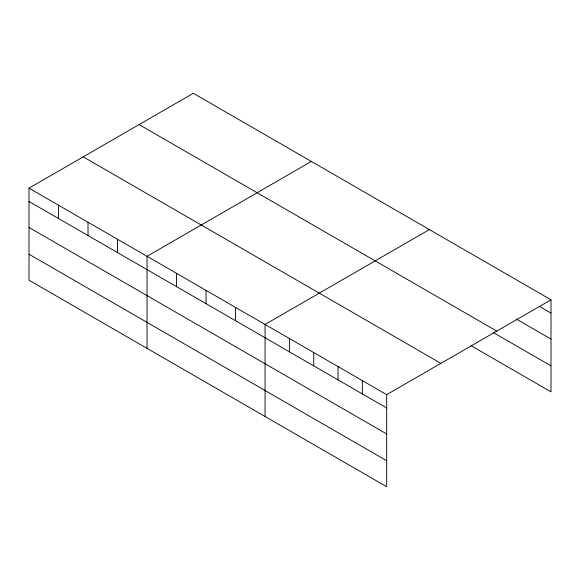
<?xml version="1.0" encoding="UTF-8"?>
<svg xmlns="http://www.w3.org/2000/svg" width="580" height="580" viewBox="0 0 580 580"><rect width="100%" height="100%" fill="white"/><g stroke="black" fill="none" stroke-linecap="round" stroke-linejoin="round"><path stroke-width="0.87" d="M29 188.159L386.679 394.661L386.679 486.714L29 280.205L29 188.159L193.321 93.286L551 299.795L551 391.841L470.974 345.637M311.358 161.436L147.037 256.302L147.037 348.355M429.388 229.579L265.067 324.452L265.067 416.498M386.679 394.661L551 299.795M539.233 306.312L551 313.106M516.476 319.16L551 339.09M139.099 124.591L496.777 331.1M493.725 332.789L551 365.857M83.223 156.854L440.901 363.356M29 201.47L386.679 407.972M29 227.454L386.679 433.956M29 254.221L386.679 460.73M362.355 380.618L362.355 393.929M338.031 366.575L338.031 379.885M313.715 352.531L313.715 365.849M289.391 338.495L289.391 351.806M235.56 307.414L235.56 320.726M206.052 290.377L206.052 303.688M176.545 273.339L176.545 286.65M117.522 239.264L117.522 252.583M88.015 222.227L88.015 235.545M58.508 205.197L58.508 218.508"/></g></svg>
